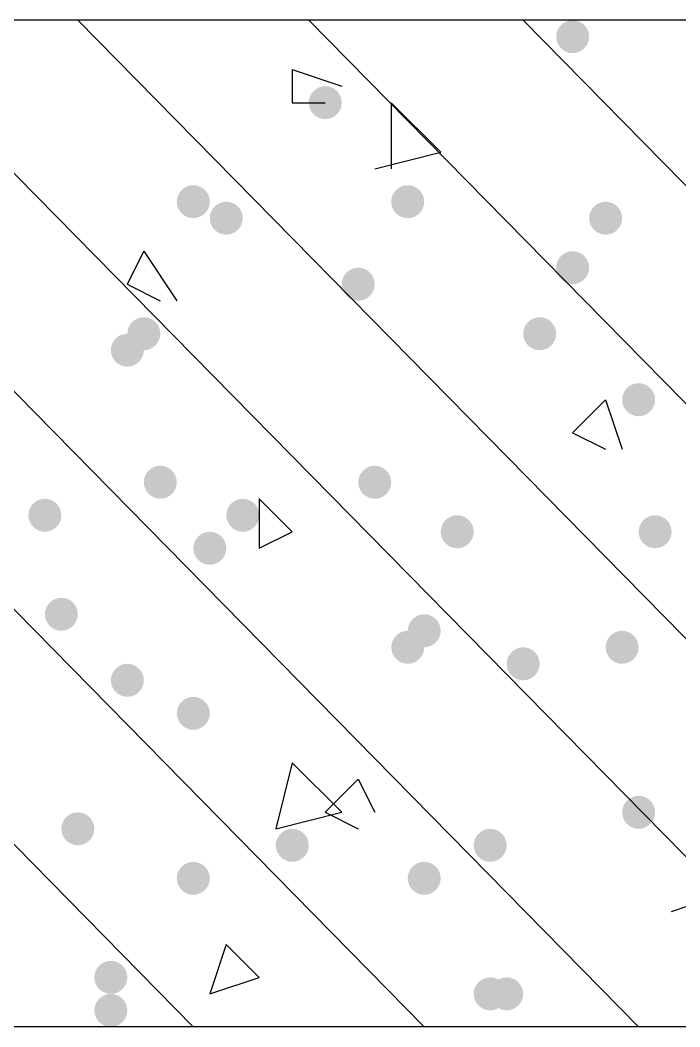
# Model space of a CAD drawing. Header units: inches. Extents: x 11 to 286, y 6 to 196.
# Drawn here: x 93.211 to 94.904, y 51.153 to 53.735 of the extents above; entities that cross this region are included whole.
import ezdxf

# ---------------------------------------------------------------- set-up
doc = ezdxf.new("R2010")
doc.units = ezdxf.units.IN
doc.header["$MEASUREMENT"] = 0
doc.layers.add('PDF_几何图形', color=7, linetype='Continuous')
doc.layers.add('PDF_实体填充', color=7, linetype='Continuous', true_color=0xffffff)

msp = doc.modelspace()

# ---------------------------------------------------------------- hatches: boundary and pattern name
at = {"layer": 'PDF_实体填充', "transparency": 33554559}
h = msp.add_hatch(color=7, dxfattribs=at)
edge = h.paths.add_edge_path(flags=0)
edge.add_spline(control_points=[(94.6714, 53.6928), (94.6714, 53.6695), (94.6524, 53.6504), (94.6291, 53.6504)], knot_values=[0, 0, 0, 0, 1, 1, 1, 1], degree=3, periodic=0)
edge.add_spline(control_points=[(94.6291, 53.6504), (94.6058, 53.6504), (94.5868, 53.6695), (94.5868, 53.6928)], knot_values=[0, 0, 0, 0, 1, 1, 1, 1], degree=3, periodic=0)
edge.add_line((94.5868, 53.6928), (94.5868, 53.6928))
edge.add_spline(control_points=[(94.5868, 53.6928), (94.5868, 53.7161), (94.6058, 53.7351), (94.6291, 53.7351)], knot_values=[0, 0, 0, 0, 1, 1, 1, 1], degree=3, periodic=0)
edge.add_spline(control_points=[(94.6291, 53.7351), (94.6524, 53.7351), (94.6714, 53.7161), (94.6714, 53.6928)], knot_values=[0, 0, 0, 0, 1, 1, 1, 1], degree=3, periodic=0)
edge.add_line((94.6714, 53.6928), (94.6714, 53.6928))
edge.add_line((94.6714, 53.6928), (94.6714, 53.6928))
h = msp.add_hatch(color=7, dxfattribs=at)
edge = h.paths.add_edge_path(flags=0)
edge.add_spline(control_points=[(94.0364, 53.5234), (94.0364, 53.5002), (94.0174, 53.4811), (93.9941, 53.4811)], knot_values=[0, 0, 0, 0, 1, 1, 1, 1], degree=3, periodic=0)
edge.add_spline(control_points=[(93.9941, 53.4811), (93.9708, 53.4811), (93.9518, 53.5002), (93.9518, 53.5234)], knot_values=[0, 0, 0, 0, 1, 1, 1, 1], degree=3, periodic=0)
edge.add_line((93.9518, 53.5234), (93.9518, 53.5234))
edge.add_spline(control_points=[(93.9518, 53.5234), (93.9518, 53.5467), (93.9708, 53.5658), (93.9941, 53.5658)], knot_values=[0, 0, 0, 0, 1, 1, 1, 1], degree=3, periodic=0)
edge.add_spline(control_points=[(93.9941, 53.5658), (94.0174, 53.5658), (94.0364, 53.5467), (94.0364, 53.5234)], knot_values=[0, 0, 0, 0, 1, 1, 1, 1], degree=3, periodic=0)
edge.add_line((94.0364, 53.5234), (94.0364, 53.5234))
edge.add_line((94.0364, 53.5234), (94.0364, 53.5234))
h = msp.add_hatch(color=7, dxfattribs=at)
edge = h.paths.add_edge_path(flags=0)
edge.add_spline(control_points=[(93.6978, 53.2694), (93.6978, 53.2462), (93.6787, 53.2271), (93.6554, 53.2271)], knot_values=[0, 0, 0, 0, 1, 1, 1, 1], degree=3, periodic=0)
edge.add_spline(control_points=[(93.6554, 53.2271), (93.6322, 53.2271), (93.6131, 53.2462), (93.6131, 53.2694)], knot_values=[0, 0, 0, 0, 1, 1, 1, 1], degree=3, periodic=0)
edge.add_line((93.6131, 53.2694), (93.6131, 53.2694))
edge.add_spline(control_points=[(93.6131, 53.2694), (93.6131, 53.2927), (93.6322, 53.3118), (93.6554, 53.3118)], knot_values=[0, 0, 0, 0, 1, 1, 1, 1], degree=3, periodic=0)
edge.add_spline(control_points=[(93.6554, 53.3118), (93.6787, 53.3118), (93.6978, 53.2927), (93.6978, 53.2694)], knot_values=[0, 0, 0, 0, 1, 1, 1, 1], degree=3, periodic=0)
edge.add_line((93.6978, 53.2694), (93.6978, 53.2694))
edge.add_line((93.6978, 53.2694), (93.6978, 53.2694))
h = msp.add_hatch(color=7, dxfattribs=at)
edge = h.paths.add_edge_path(flags=0)
edge.add_spline(control_points=[(94.2481, 53.2694), (94.2481, 53.2462), (94.2291, 53.2271), (94.2058, 53.2271)], knot_values=[0, 0, 0, 0, 1, 1, 1, 1], degree=3, periodic=0)
edge.add_spline(control_points=[(94.2058, 53.2271), (94.1825, 53.2271), (94.1634, 53.2462), (94.1634, 53.2694)], knot_values=[0, 0, 0, 0, 1, 1, 1, 1], degree=3, periodic=0)
edge.add_line((94.1634, 53.2694), (94.1634, 53.2694))
edge.add_spline(control_points=[(94.1634, 53.2694), (94.1634, 53.2927), (94.1825, 53.3118), (94.2058, 53.3118)], knot_values=[0, 0, 0, 0, 1, 1, 1, 1], degree=3, periodic=0)
edge.add_spline(control_points=[(94.2058, 53.3118), (94.2291, 53.3118), (94.2481, 53.2927), (94.2481, 53.2694)], knot_values=[0, 0, 0, 0, 1, 1, 1, 1], degree=3, periodic=0)
edge.add_line((94.2481, 53.2694), (94.2481, 53.2694))
edge.add_line((94.2481, 53.2694), (94.2481, 53.2694))
h = msp.add_hatch(color=7, dxfattribs=at)
edge = h.paths.add_edge_path(flags=0)
edge.add_spline(control_points=[(93.7824, 53.2271), (93.7824, 53.2038), (93.7634, 53.1848), (93.7401, 53.1848)], knot_values=[0, 0, 0, 0, 1, 1, 1, 1], degree=3, periodic=0)
edge.add_spline(control_points=[(93.7401, 53.1848), (93.7168, 53.1848), (93.6978, 53.2038), (93.6978, 53.2271)], knot_values=[0, 0, 0, 0, 1, 1, 1, 1], degree=3, periodic=0)
edge.add_line((93.6978, 53.2271), (93.6978, 53.2271))
edge.add_spline(control_points=[(93.6978, 53.2271), (93.6978, 53.2504), (93.7168, 53.2694), (93.7401, 53.2694)], knot_values=[0, 0, 0, 0, 1, 1, 1, 1], degree=3, periodic=0)
edge.add_spline(control_points=[(93.7401, 53.2694), (93.7634, 53.2694), (93.7824, 53.2504), (93.7824, 53.2271)], knot_values=[0, 0, 0, 0, 1, 1, 1, 1], degree=3, periodic=0)
edge.add_line((93.7824, 53.2271), (93.7824, 53.2271))
edge.add_line((93.7824, 53.2271), (93.7824, 53.2271))
h = msp.add_hatch(color=7, dxfattribs=at)
edge = h.paths.add_edge_path(flags=0)
edge.add_spline(control_points=[(94.7561, 53.2271), (94.7561, 53.2038), (94.7371, 53.1848), (94.7138, 53.1848)], knot_values=[0, 0, 0, 0, 1, 1, 1, 1], degree=3, periodic=0)
edge.add_spline(control_points=[(94.7138, 53.1848), (94.6905, 53.1848), (94.6714, 53.2038), (94.6714, 53.2271)], knot_values=[0, 0, 0, 0, 1, 1, 1, 1], degree=3, periodic=0)
edge.add_line((94.6714, 53.2271), (94.6714, 53.2271))
edge.add_spline(control_points=[(94.6714, 53.2271), (94.6714, 53.2504), (94.6905, 53.2694), (94.7138, 53.2694)], knot_values=[0, 0, 0, 0, 1, 1, 1, 1], degree=3, periodic=0)
edge.add_spline(control_points=[(94.7138, 53.2694), (94.7371, 53.2694), (94.7561, 53.2504), (94.7561, 53.2271)], knot_values=[0, 0, 0, 0, 1, 1, 1, 1], degree=3, periodic=0)
edge.add_line((94.7561, 53.2271), (94.7561, 53.2271))
edge.add_line((94.7561, 53.2271), (94.7561, 53.2271))
h = msp.add_hatch(color=7, dxfattribs=at)
edge = h.paths.add_edge_path(flags=0)
edge.add_spline(control_points=[(94.6714, 53.1001), (94.6714, 53.0768), (94.6524, 53.0578), (94.6291, 53.0578)], knot_values=[0, 0, 0, 0, 1, 1, 1, 1], degree=3, periodic=0)
edge.add_spline(control_points=[(94.6291, 53.0578), (94.6058, 53.0578), (94.5868, 53.0768), (94.5868, 53.1001)], knot_values=[0, 0, 0, 0, 1, 1, 1, 1], degree=3, periodic=0)
edge.add_line((94.5868, 53.1001), (94.5868, 53.1001))
edge.add_spline(control_points=[(94.5868, 53.1001), (94.5868, 53.1234), (94.6058, 53.1424), (94.6291, 53.1424)], knot_values=[0, 0, 0, 0, 1, 1, 1, 1], degree=3, periodic=0)
edge.add_spline(control_points=[(94.6291, 53.1424), (94.6524, 53.1424), (94.6714, 53.1234), (94.6714, 53.1001)], knot_values=[0, 0, 0, 0, 1, 1, 1, 1], degree=3, periodic=0)
edge.add_line((94.6714, 53.1001), (94.6714, 53.1001))
edge.add_line((94.6714, 53.1001), (94.6714, 53.1001))
h = msp.add_hatch(color=7, dxfattribs=at)
edge = h.paths.add_edge_path(flags=0)
edge.add_spline(control_points=[(94.1211, 53.0578), (94.1211, 53.0345), (94.1021, 53.0154), (94.0788, 53.0154)], knot_values=[0, 0, 0, 0, 1, 1, 1, 1], degree=3, periodic=0)
edge.add_spline(control_points=[(94.0788, 53.0154), (94.0555, 53.0154), (94.0364, 53.0345), (94.0364, 53.0578)], knot_values=[0, 0, 0, 0, 1, 1, 1, 1], degree=3, periodic=0)
edge.add_line((94.0364, 53.0578), (94.0364, 53.0578))
edge.add_spline(control_points=[(94.0364, 53.0578), (94.0364, 53.0811), (94.0555, 53.1001), (94.0788, 53.1001)], knot_values=[0, 0, 0, 0, 1, 1, 1, 1], degree=3, periodic=0)
edge.add_spline(control_points=[(94.0788, 53.1001), (94.1021, 53.1001), (94.1211, 53.0811), (94.1211, 53.0578)], knot_values=[0, 0, 0, 0, 1, 1, 1, 1], degree=3, periodic=0)
edge.add_line((94.1211, 53.0578), (94.1211, 53.0578))
edge.add_line((94.1211, 53.0578), (94.1211, 53.0578))
h = msp.add_hatch(color=7, dxfattribs=at)
edge = h.paths.add_edge_path(flags=0)
edge.add_spline(control_points=[(93.5708, 52.9308), (93.5708, 52.9075), (93.5517, 52.8884), (93.5284, 52.8884)], knot_values=[0, 0, 0, 0, 1, 1, 1, 1], degree=3, periodic=0)
edge.add_spline(control_points=[(93.5284, 52.8884), (93.5052, 52.8884), (93.4861, 52.9075), (93.4861, 52.9308)], knot_values=[0, 0, 0, 0, 1, 1, 1, 1], degree=3, periodic=0)
edge.add_line((93.4861, 52.9308), (93.4861, 52.9308))
edge.add_spline(control_points=[(93.4861, 52.9308), (93.4861, 52.9541), (93.5052, 52.9731), (93.5284, 52.9731)], knot_values=[0, 0, 0, 0, 1, 1, 1, 1], degree=3, periodic=0)
edge.add_spline(control_points=[(93.5284, 52.9731), (93.5517, 52.9731), (93.5708, 52.9541), (93.5708, 52.9308)], knot_values=[0, 0, 0, 0, 1, 1, 1, 1], degree=3, periodic=0)
edge.add_line((93.5708, 52.9308), (93.5708, 52.9308))
edge.add_line((93.5708, 52.9308), (93.5708, 52.9308))
h = msp.add_hatch(color=7, dxfattribs=at)
edge = h.paths.add_edge_path(flags=0)
edge.add_spline(control_points=[(94.5868, 52.9308), (94.5868, 52.9075), (94.5677, 52.8884), (94.5444, 52.8884)], knot_values=[0, 0, 0, 0, 1, 1, 1, 1], degree=3, periodic=0)
edge.add_spline(control_points=[(94.5444, 52.8884), (94.5212, 52.8884), (94.5021, 52.9075), (94.5021, 52.9308)], knot_values=[0, 0, 0, 0, 1, 1, 1, 1], degree=3, periodic=0)
edge.add_line((94.5021, 52.9308), (94.5021, 52.9308))
edge.add_spline(control_points=[(94.5021, 52.9308), (94.5021, 52.9541), (94.5212, 52.9731), (94.5444, 52.9731)], knot_values=[0, 0, 0, 0, 1, 1, 1, 1], degree=3, periodic=0)
edge.add_spline(control_points=[(94.5444, 52.9731), (94.5677, 52.9731), (94.5868, 52.9541), (94.5868, 52.9308)], knot_values=[0, 0, 0, 0, 1, 1, 1, 1], degree=3, periodic=0)
edge.add_line((94.5868, 52.9308), (94.5868, 52.9308))
edge.add_line((94.5868, 52.9308), (94.5868, 52.9308))
h = msp.add_hatch(color=7, dxfattribs=at)
edge = h.paths.add_edge_path(flags=0)
edge.add_spline(control_points=[(93.5284, 52.8884), (93.5284, 52.8652), (93.5094, 52.8461), (93.4861, 52.8461)], knot_values=[0, 0, 0, 0, 1, 1, 1, 1], degree=3, periodic=0)
edge.add_spline(control_points=[(93.4861, 52.8461), (93.4628, 52.8461), (93.4438, 52.8652), (93.4438, 52.8884)], knot_values=[0, 0, 0, 0, 1, 1, 1, 1], degree=3, periodic=0)
edge.add_line((93.4438, 52.8884), (93.4438, 52.8884))
edge.add_spline(control_points=[(93.4438, 52.8884), (93.4438, 52.9117), (93.4628, 52.9308), (93.4861, 52.9308)], knot_values=[0, 0, 0, 0, 1, 1, 1, 1], degree=3, periodic=0)
edge.add_spline(control_points=[(93.4861, 52.9308), (93.5094, 52.9308), (93.5284, 52.9117), (93.5284, 52.8884)], knot_values=[0, 0, 0, 0, 1, 1, 1, 1], degree=3, periodic=0)
edge.add_line((93.5284, 52.8884), (93.5284, 52.8884))
edge.add_line((93.5284, 52.8884), (93.5284, 52.8884))
h = msp.add_hatch(color=7, dxfattribs=at)
edge = h.paths.add_edge_path(flags=0)
edge.add_spline(control_points=[(94.8408, 52.7614), (94.8408, 52.7382), (94.8217, 52.7191), (94.7984, 52.7191)], knot_values=[0, 0, 0, 0, 1, 1, 1, 1], degree=3, periodic=0)
edge.add_spline(control_points=[(94.7984, 52.7191), (94.7752, 52.7191), (94.7561, 52.7382), (94.7561, 52.7614)], knot_values=[0, 0, 0, 0, 1, 1, 1, 1], degree=3, periodic=0)
edge.add_line((94.7561, 52.7614), (94.7561, 52.7614))
edge.add_spline(control_points=[(94.7561, 52.7614), (94.7561, 52.7847), (94.7752, 52.8038), (94.7984, 52.8038)], knot_values=[0, 0, 0, 0, 1, 1, 1, 1], degree=3, periodic=0)
edge.add_spline(control_points=[(94.7984, 52.8038), (94.8217, 52.8038), (94.8408, 52.7847), (94.8408, 52.7614)], knot_values=[0, 0, 0, 0, 1, 1, 1, 1], degree=3, periodic=0)
edge.add_line((94.8408, 52.7614), (94.8408, 52.7614))
edge.add_line((94.8408, 52.7614), (94.8408, 52.7614))
h = msp.add_hatch(color=7, dxfattribs=at)
edge = h.paths.add_edge_path(flags=0)
edge.add_spline(control_points=[(93.6131, 52.5498), (93.6131, 52.5265), (93.5941, 52.5074), (93.5708, 52.5074)], knot_values=[0, 0, 0, 0, 1, 1, 1, 1], degree=3, periodic=0)
edge.add_spline(control_points=[(93.5708, 52.5074), (93.5475, 52.5074), (93.5284, 52.5265), (93.5284, 52.5498)], knot_values=[0, 0, 0, 0, 1, 1, 1, 1], degree=3, periodic=0)
edge.add_line((93.5284, 52.5498), (93.5284, 52.5498))
edge.add_spline(control_points=[(93.5284, 52.5498), (93.5284, 52.5731), (93.5475, 52.5921), (93.5708, 52.5921)], knot_values=[0, 0, 0, 0, 1, 1, 1, 1], degree=3, periodic=0)
edge.add_spline(control_points=[(93.5708, 52.5921), (93.5941, 52.5921), (93.6131, 52.5731), (93.6131, 52.5498)], knot_values=[0, 0, 0, 0, 1, 1, 1, 1], degree=3, periodic=0)
edge.add_line((93.6131, 52.5498), (93.6131, 52.5498))
edge.add_line((93.6131, 52.5498), (93.6131, 52.5498))
h = msp.add_hatch(color=7, dxfattribs=at)
edge = h.paths.add_edge_path(flags=0)
edge.add_spline(control_points=[(94.1634, 52.5498), (94.1634, 52.5265), (94.1444, 52.5074), (94.1211, 52.5074)], knot_values=[0, 0, 0, 0, 1, 1, 1, 1], degree=3, periodic=0)
edge.add_spline(control_points=[(94.1211, 52.5074), (94.0978, 52.5074), (94.0788, 52.5265), (94.0788, 52.5498)], knot_values=[0, 0, 0, 0, 1, 1, 1, 1], degree=3, periodic=0)
edge.add_line((94.0788, 52.5498), (94.0788, 52.5498))
edge.add_spline(control_points=[(94.0788, 52.5498), (94.0788, 52.5731), (94.0978, 52.5921), (94.1211, 52.5921)], knot_values=[0, 0, 0, 0, 1, 1, 1, 1], degree=3, periodic=0)
edge.add_spline(control_points=[(94.1211, 52.5921), (94.1444, 52.5921), (94.1634, 52.5731), (94.1634, 52.5498)], knot_values=[0, 0, 0, 0, 1, 1, 1, 1], degree=3, periodic=0)
edge.add_line((94.1634, 52.5498), (94.1634, 52.5498))
edge.add_line((94.1634, 52.5498), (94.1634, 52.5498))
h = msp.add_hatch(color=7, dxfattribs=at)
edge = h.paths.add_edge_path(flags=0)
edge.add_spline(control_points=[(93.3168, 52.4651), (93.3168, 52.4418), (93.2977, 52.4228), (93.2744, 52.4228)], knot_values=[0, 0, 0, 0, 1, 1, 1, 1], degree=3, periodic=0)
edge.add_spline(control_points=[(93.2744, 52.4228), (93.2512, 52.4228), (93.2321, 52.4418), (93.2321, 52.4651)], knot_values=[0, 0, 0, 0, 1, 1, 1, 1], degree=3, periodic=0)
edge.add_line((93.2321, 52.4651), (93.2321, 52.4651))
edge.add_spline(control_points=[(93.2321, 52.4651), (93.2321, 52.4884), (93.2512, 52.5074), (93.2744, 52.5074)], knot_values=[0, 0, 0, 0, 1, 1, 1, 1], degree=3, periodic=0)
edge.add_spline(control_points=[(93.2744, 52.5074), (93.2977, 52.5074), (93.3168, 52.4884), (93.3168, 52.4651)], knot_values=[0, 0, 0, 0, 1, 1, 1, 1], degree=3, periodic=0)
edge.add_line((93.3168, 52.4651), (93.3168, 52.4651))
edge.add_line((93.3168, 52.4651), (93.3168, 52.4651))
h = msp.add_hatch(color=7, dxfattribs=at)
edge = h.paths.add_edge_path(flags=0)
edge.add_spline(control_points=[(93.8248, 52.4651), (93.8248, 52.4418), (93.8057, 52.4228), (93.7824, 52.4228)], knot_values=[0, 0, 0, 0, 1, 1, 1, 1], degree=3, periodic=0)
edge.add_spline(control_points=[(93.7824, 52.4228), (93.7592, 52.4228), (93.7401, 52.4418), (93.7401, 52.4651)], knot_values=[0, 0, 0, 0, 1, 1, 1, 1], degree=3, periodic=0)
edge.add_line((93.7401, 52.4651), (93.7401, 52.4651))
edge.add_spline(control_points=[(93.7401, 52.4651), (93.7401, 52.4884), (93.7592, 52.5074), (93.7824, 52.5074)], knot_values=[0, 0, 0, 0, 1, 1, 1, 1], degree=3, periodic=0)
edge.add_spline(control_points=[(93.7824, 52.5074), (93.8057, 52.5074), (93.8248, 52.4884), (93.8248, 52.4651)], knot_values=[0, 0, 0, 0, 1, 1, 1, 1], degree=3, periodic=0)
edge.add_line((93.8248, 52.4651), (93.8248, 52.4651))
edge.add_line((93.8248, 52.4651), (93.8248, 52.4651))
h = msp.add_hatch(color=7, dxfattribs=at)
edge = h.paths.add_edge_path(flags=0)
edge.add_spline(control_points=[(94.3751, 52.4228), (94.3751, 52.3995), (94.3561, 52.3804), (94.3328, 52.3804)], knot_values=[0, 0, 0, 0, 1, 1, 1, 1], degree=3, periodic=0)
edge.add_spline(control_points=[(94.3328, 52.3804), (94.3095, 52.3804), (94.2904, 52.3995), (94.2904, 52.4228)], knot_values=[0, 0, 0, 0, 1, 1, 1, 1], degree=3, periodic=0)
edge.add_line((94.2904, 52.4228), (94.2904, 52.4228))
edge.add_spline(control_points=[(94.2904, 52.4228), (94.2904, 52.4461), (94.3095, 52.4651), (94.3328, 52.4651)], knot_values=[0, 0, 0, 0, 1, 1, 1, 1], degree=3, periodic=0)
edge.add_spline(control_points=[(94.3328, 52.4651), (94.3561, 52.4651), (94.3751, 52.4461), (94.3751, 52.4228)], knot_values=[0, 0, 0, 0, 1, 1, 1, 1], degree=3, periodic=0)
edge.add_line((94.3751, 52.4228), (94.3751, 52.4228))
edge.add_line((94.3751, 52.4228), (94.3751, 52.4228))
h = msp.add_hatch(color=7, dxfattribs=at)
edge = h.paths.add_edge_path(flags=0)
edge.add_spline(control_points=[(94.8831, 52.4228), (94.8831, 52.3995), (94.8641, 52.3804), (94.8408, 52.3804)], knot_values=[0, 0, 0, 0, 1, 1, 1, 1], degree=3, periodic=0)
edge.add_spline(control_points=[(94.8408, 52.3804), (94.8175, 52.3804), (94.7984, 52.3995), (94.7984, 52.4228)], knot_values=[0, 0, 0, 0, 1, 1, 1, 1], degree=3, periodic=0)
edge.add_line((94.7984, 52.4228), (94.7984, 52.4228))
edge.add_spline(control_points=[(94.7984, 52.4228), (94.7984, 52.4461), (94.8175, 52.4651), (94.8408, 52.4651)], knot_values=[0, 0, 0, 0, 1, 1, 1, 1], degree=3, periodic=0)
edge.add_spline(control_points=[(94.8408, 52.4651), (94.8641, 52.4651), (94.8831, 52.4461), (94.8831, 52.4228)], knot_values=[0, 0, 0, 0, 1, 1, 1, 1], degree=3, periodic=0)
edge.add_line((94.8831, 52.4228), (94.8831, 52.4228))
edge.add_line((94.8831, 52.4228), (94.8831, 52.4228))
h = msp.add_hatch(color=7, dxfattribs=at)
edge = h.paths.add_edge_path(flags=0)
edge.add_spline(control_points=[(93.7401, 52.3804), (93.7401, 52.3572), (93.7211, 52.3381), (93.6978, 52.3381)], knot_values=[0, 0, 0, 0, 1, 1, 1, 1], degree=3, periodic=0)
edge.add_spline(control_points=[(93.6978, 52.3381), (93.6745, 52.3381), (93.6554, 52.3572), (93.6554, 52.3804)], knot_values=[0, 0, 0, 0, 1, 1, 1, 1], degree=3, periodic=0)
edge.add_line((93.6554, 52.3804), (93.6554, 52.3804))
edge.add_spline(control_points=[(93.6554, 52.3804), (93.6554, 52.4037), (93.6745, 52.4228), (93.6978, 52.4228)], knot_values=[0, 0, 0, 0, 1, 1, 1, 1], degree=3, periodic=0)
edge.add_spline(control_points=[(93.6978, 52.4228), (93.7211, 52.4228), (93.7401, 52.4037), (93.7401, 52.3804)], knot_values=[0, 0, 0, 0, 1, 1, 1, 1], degree=3, periodic=0)
edge.add_line((93.7401, 52.3804), (93.7401, 52.3804))
edge.add_line((93.7401, 52.3804), (93.7401, 52.3804))
h = msp.add_hatch(color=7, dxfattribs=at)
edge = h.paths.add_edge_path(flags=0)
edge.add_spline(control_points=[(93.3591, 52.2111), (93.3591, 52.1878), (93.3401, 52.1688), (93.3168, 52.1688)], knot_values=[0, 0, 0, 0, 1, 1, 1, 1], degree=3, periodic=0)
edge.add_spline(control_points=[(93.3168, 52.1688), (93.2935, 52.1688), (93.2744, 52.1878), (93.2744, 52.2111)], knot_values=[0, 0, 0, 0, 1, 1, 1, 1], degree=3, periodic=0)
edge.add_line((93.2744, 52.2111), (93.2744, 52.2111))
edge.add_spline(control_points=[(93.2744, 52.2111), (93.2744, 52.2344), (93.2935, 52.2534), (93.3168, 52.2534)], knot_values=[0, 0, 0, 0, 1, 1, 1, 1], degree=3, periodic=0)
edge.add_spline(control_points=[(93.3168, 52.2534), (93.3401, 52.2534), (93.3591, 52.2344), (93.3591, 52.2111)], knot_values=[0, 0, 0, 0, 1, 1, 1, 1], degree=3, periodic=0)
edge.add_line((93.3591, 52.2111), (93.3591, 52.2111))
edge.add_line((93.3591, 52.2111), (93.3591, 52.2111))
h = msp.add_hatch(color=7, dxfattribs=at)
edge = h.paths.add_edge_path(flags=0)
edge.add_spline(control_points=[(94.2904, 52.1688), (94.2904, 52.1455), (94.2714, 52.1264), (94.2481, 52.1264)], knot_values=[0, 0, 0, 0, 1, 1, 1, 1], degree=3, periodic=0)
edge.add_spline(control_points=[(94.2481, 52.1264), (94.2248, 52.1264), (94.2058, 52.1455), (94.2058, 52.1688)], knot_values=[0, 0, 0, 0, 1, 1, 1, 1], degree=3, periodic=0)
edge.add_line((94.2058, 52.1688), (94.2058, 52.1688))
edge.add_spline(control_points=[(94.2058, 52.1688), (94.2058, 52.1921), (94.2248, 52.2111), (94.2481, 52.2111)], knot_values=[0, 0, 0, 0, 1, 1, 1, 1], degree=3, periodic=0)
edge.add_spline(control_points=[(94.2481, 52.2111), (94.2714, 52.2111), (94.2904, 52.1921), (94.2904, 52.1688)], knot_values=[0, 0, 0, 0, 1, 1, 1, 1], degree=3, periodic=0)
edge.add_line((94.2904, 52.1688), (94.2904, 52.1688))
edge.add_line((94.2904, 52.1688), (94.2904, 52.1688))
h = msp.add_hatch(color=7, dxfattribs=at)
edge = h.paths.add_edge_path(flags=0)
edge.add_spline(control_points=[(94.2481, 52.1264), (94.2481, 52.1032), (94.2291, 52.0841), (94.2058, 52.0841)], knot_values=[0, 0, 0, 0, 1, 1, 1, 1], degree=3, periodic=0)
edge.add_spline(control_points=[(94.2058, 52.0841), (94.1825, 52.0841), (94.1634, 52.1032), (94.1634, 52.1264)], knot_values=[0, 0, 0, 0, 1, 1, 1, 1], degree=3, periodic=0)
edge.add_line((94.1634, 52.1264), (94.1634, 52.1264))
edge.add_spline(control_points=[(94.1634, 52.1264), (94.1634, 52.1497), (94.1825, 52.1688), (94.2058, 52.1688)], knot_values=[0, 0, 0, 0, 1, 1, 1, 1], degree=3, periodic=0)
edge.add_spline(control_points=[(94.2058, 52.1688), (94.2291, 52.1688), (94.2481, 52.1497), (94.2481, 52.1264)], knot_values=[0, 0, 0, 0, 1, 1, 1, 1], degree=3, periodic=0)
edge.add_line((94.2481, 52.1264), (94.2481, 52.1264))
edge.add_line((94.2481, 52.1264), (94.2481, 52.1264))
h = msp.add_hatch(color=7, dxfattribs=at)
edge = h.paths.add_edge_path(flags=0)
edge.add_spline(control_points=[(94.7984, 52.1264), (94.7984, 52.1032), (94.7794, 52.0841), (94.7561, 52.0841)], knot_values=[0, 0, 0, 0, 1, 1, 1, 1], degree=3, periodic=0)
edge.add_spline(control_points=[(94.7561, 52.0841), (94.7328, 52.0841), (94.7138, 52.1032), (94.7138, 52.1264)], knot_values=[0, 0, 0, 0, 1, 1, 1, 1], degree=3, periodic=0)
edge.add_line((94.7138, 52.1264), (94.7138, 52.1264))
edge.add_spline(control_points=[(94.7138, 52.1264), (94.7138, 52.1497), (94.7328, 52.1688), (94.7561, 52.1688)], knot_values=[0, 0, 0, 0, 1, 1, 1, 1], degree=3, periodic=0)
edge.add_spline(control_points=[(94.7561, 52.1688), (94.7794, 52.1688), (94.7984, 52.1497), (94.7984, 52.1264)], knot_values=[0, 0, 0, 0, 1, 1, 1, 1], degree=3, periodic=0)
edge.add_line((94.7984, 52.1264), (94.7984, 52.1264))
edge.add_line((94.7984, 52.1264), (94.7984, 52.1264))
h = msp.add_hatch(color=7, dxfattribs=at)
edge = h.paths.add_edge_path(flags=0)
edge.add_spline(control_points=[(94.5444, 52.0841), (94.5444, 52.0608), (94.5254, 52.0418), (94.5021, 52.0418)], knot_values=[0, 0, 0, 0, 1, 1, 1, 1], degree=3, periodic=0)
edge.add_spline(control_points=[(94.5021, 52.0418), (94.4788, 52.0418), (94.4598, 52.0608), (94.4598, 52.0841)], knot_values=[0, 0, 0, 0, 1, 1, 1, 1], degree=3, periodic=0)
edge.add_line((94.4598, 52.0841), (94.4598, 52.0841))
edge.add_spline(control_points=[(94.4598, 52.0841), (94.4598, 52.1074), (94.4788, 52.1264), (94.5021, 52.1264)], knot_values=[0, 0, 0, 0, 1, 1, 1, 1], degree=3, periodic=0)
edge.add_spline(control_points=[(94.5021, 52.1264), (94.5254, 52.1264), (94.5444, 52.1074), (94.5444, 52.0841)], knot_values=[0, 0, 0, 0, 1, 1, 1, 1], degree=3, periodic=0)
edge.add_line((94.5444, 52.0841), (94.5444, 52.0841))
edge.add_line((94.5444, 52.0841), (94.5444, 52.0841))
h = msp.add_hatch(color=7, dxfattribs=at)
edge = h.paths.add_edge_path(flags=0)
edge.add_spline(control_points=[(93.5284, 52.0418), (93.5284, 52.0185), (93.5094, 51.9994), (93.4861, 51.9994)], knot_values=[0, 0, 0, 0, 1, 1, 1, 1], degree=3, periodic=0)
edge.add_spline(control_points=[(93.4861, 51.9994), (93.4628, 51.9994), (93.4438, 52.0185), (93.4438, 52.0418)], knot_values=[0, 0, 0, 0, 1, 1, 1, 1], degree=3, periodic=0)
edge.add_line((93.4438, 52.0418), (93.4438, 52.0418))
edge.add_spline(control_points=[(93.4438, 52.0418), (93.4438, 52.0651), (93.4628, 52.0841), (93.4861, 52.0841)], knot_values=[0, 0, 0, 0, 1, 1, 1, 1], degree=3, periodic=0)
edge.add_spline(control_points=[(93.4861, 52.0841), (93.5094, 52.0841), (93.5284, 52.0651), (93.5284, 52.0418)], knot_values=[0, 0, 0, 0, 1, 1, 1, 1], degree=3, periodic=0)
edge.add_line((93.5284, 52.0418), (93.5284, 52.0418))
edge.add_line((93.5284, 52.0418), (93.5284, 52.0418))
h = msp.add_hatch(color=7, dxfattribs=at)
edge = h.paths.add_edge_path(flags=0)
edge.add_spline(control_points=[(93.6978, 51.9571), (93.6978, 51.9338), (93.6787, 51.9148), (93.6554, 51.9148)], knot_values=[0, 0, 0, 0, 1, 1, 1, 1], degree=3, periodic=0)
edge.add_spline(control_points=[(93.6554, 51.9148), (93.6322, 51.9148), (93.6131, 51.9338), (93.6131, 51.9571)], knot_values=[0, 0, 0, 0, 1, 1, 1, 1], degree=3, periodic=0)
edge.add_line((93.6131, 51.9571), (93.6131, 51.9571))
edge.add_spline(control_points=[(93.6131, 51.9571), (93.6131, 51.9804), (93.6322, 51.9994), (93.6554, 51.9994)], knot_values=[0, 0, 0, 0, 1, 1, 1, 1], degree=3, periodic=0)
edge.add_spline(control_points=[(93.6554, 51.9994), (93.6787, 51.9994), (93.6978, 51.9804), (93.6978, 51.9571)], knot_values=[0, 0, 0, 0, 1, 1, 1, 1], degree=3, periodic=0)
edge.add_line((93.6978, 51.9571), (93.6978, 51.9571))
edge.add_line((93.6978, 51.9571), (93.6978, 51.9571))
h = msp.add_hatch(color=7, dxfattribs=at)
edge = h.paths.add_edge_path(flags=0)
edge.add_spline(control_points=[(94.8408, 51.7031), (94.8408, 51.6798), (94.8217, 51.6608), (94.7984, 51.6608)], knot_values=[0, 0, 0, 0, 1, 1, 1, 1], degree=3, periodic=0)
edge.add_spline(control_points=[(94.7984, 51.6608), (94.7752, 51.6608), (94.7561, 51.6798), (94.7561, 51.7031)], knot_values=[0, 0, 0, 0, 1, 1, 1, 1], degree=3, periodic=0)
edge.add_line((94.7561, 51.7031), (94.7561, 51.7031))
edge.add_spline(control_points=[(94.7561, 51.7031), (94.7561, 51.7264), (94.7752, 51.7454), (94.7984, 51.7454)], knot_values=[0, 0, 0, 0, 1, 1, 1, 1], degree=3, periodic=0)
edge.add_spline(control_points=[(94.7984, 51.7454), (94.8217, 51.7454), (94.8408, 51.7264), (94.8408, 51.7031)], knot_values=[0, 0, 0, 0, 1, 1, 1, 1], degree=3, periodic=0)
edge.add_line((94.8408, 51.7031), (94.8408, 51.7031))
edge.add_line((94.8408, 51.7031), (94.8408, 51.7031))
h = msp.add_hatch(color=7, dxfattribs=at)
edge = h.paths.add_edge_path(flags=0)
edge.add_spline(control_points=[(93.4014, 51.6608), (93.4014, 51.6375), (93.3824, 51.6184), (93.3591, 51.6184)], knot_values=[0, 0, 0, 0, 1, 1, 1, 1], degree=3, periodic=0)
edge.add_spline(control_points=[(93.3591, 51.6184), (93.3358, 51.6184), (93.3168, 51.6375), (93.3168, 51.6608)], knot_values=[0, 0, 0, 0, 1, 1, 1, 1], degree=3, periodic=0)
edge.add_line((93.3168, 51.6608), (93.3168, 51.6608))
edge.add_spline(control_points=[(93.3168, 51.6608), (93.3168, 51.6841), (93.3358, 51.7031), (93.3591, 51.7031)], knot_values=[0, 0, 0, 0, 1, 1, 1, 1], degree=3, periodic=0)
edge.add_spline(control_points=[(93.3591, 51.7031), (93.3824, 51.7031), (93.4014, 51.6841), (93.4014, 51.6608)], knot_values=[0, 0, 0, 0, 1, 1, 1, 1], degree=3, periodic=0)
edge.add_line((93.4014, 51.6608), (93.4014, 51.6608))
edge.add_line((93.4014, 51.6608), (93.4014, 51.6608))
h = msp.add_hatch(color=7, dxfattribs=at)
edge = h.paths.add_edge_path(flags=0)
edge.add_spline(control_points=[(93.9518, 51.6184), (93.9518, 51.5952), (93.9327, 51.5761), (93.9094, 51.5761)], knot_values=[0, 0, 0, 0, 1, 1, 1, 1], degree=3, periodic=0)
edge.add_spline(control_points=[(93.9094, 51.5761), (93.8862, 51.5761), (93.8671, 51.5952), (93.8671, 51.6184)], knot_values=[0, 0, 0, 0, 1, 1, 1, 1], degree=3, periodic=0)
edge.add_line((93.8671, 51.6184), (93.8671, 51.6184))
edge.add_spline(control_points=[(93.8671, 51.6184), (93.8671, 51.6417), (93.8862, 51.6608), (93.9094, 51.6608)], knot_values=[0, 0, 0, 0, 1, 1, 1, 1], degree=3, periodic=0)
edge.add_spline(control_points=[(93.9094, 51.6608), (93.9327, 51.6608), (93.9518, 51.6417), (93.9518, 51.6184)], knot_values=[0, 0, 0, 0, 1, 1, 1, 1], degree=3, periodic=0)
edge.add_line((93.9518, 51.6184), (93.9518, 51.6184))
edge.add_line((93.9518, 51.6184), (93.9518, 51.6184))
h = msp.add_hatch(color=7, dxfattribs=at)
edge = h.paths.add_edge_path(flags=0)
edge.add_spline(control_points=[(94.4598, 51.6184), (94.4598, 51.5952), (94.4407, 51.5761), (94.4174, 51.5761)], knot_values=[0, 0, 0, 0, 1, 1, 1, 1], degree=3, periodic=0)
edge.add_spline(control_points=[(94.4174, 51.5761), (94.3942, 51.5761), (94.3751, 51.5952), (94.3751, 51.6184)], knot_values=[0, 0, 0, 0, 1, 1, 1, 1], degree=3, periodic=0)
edge.add_line((94.3751, 51.6184), (94.3751, 51.6184))
edge.add_spline(control_points=[(94.3751, 51.6184), (94.3751, 51.6417), (94.3942, 51.6608), (94.4174, 51.6608)], knot_values=[0, 0, 0, 0, 1, 1, 1, 1], degree=3, periodic=0)
edge.add_spline(control_points=[(94.4174, 51.6608), (94.4407, 51.6608), (94.4598, 51.6417), (94.4598, 51.6184)], knot_values=[0, 0, 0, 0, 1, 1, 1, 1], degree=3, periodic=0)
edge.add_line((94.4598, 51.6184), (94.4598, 51.6184))
edge.add_line((94.4598, 51.6184), (94.4598, 51.6184))
h = msp.add_hatch(color=7, dxfattribs=at)
edge = h.paths.add_edge_path(flags=0)
edge.add_spline(control_points=[(93.6978, 51.5338), (93.6978, 51.5105), (93.6787, 51.4914), (93.6554, 51.4914)], knot_values=[0, 0, 0, 0, 1, 1, 1, 1], degree=3, periodic=0)
edge.add_spline(control_points=[(93.6554, 51.4914), (93.6322, 51.4914), (93.6131, 51.5105), (93.6131, 51.5338)], knot_values=[0, 0, 0, 0, 1, 1, 1, 1], degree=3, periodic=0)
edge.add_line((93.6131, 51.5338), (93.6131, 51.5338))
edge.add_spline(control_points=[(93.6131, 51.5338), (93.6131, 51.5571), (93.6322, 51.5761), (93.6554, 51.5761)], knot_values=[0, 0, 0, 0, 1, 1, 1, 1], degree=3, periodic=0)
edge.add_spline(control_points=[(93.6554, 51.5761), (93.6787, 51.5761), (93.6978, 51.5571), (93.6978, 51.5338)], knot_values=[0, 0, 0, 0, 1, 1, 1, 1], degree=3, periodic=0)
edge.add_line((93.6978, 51.5338), (93.6978, 51.5338))
edge.add_line((93.6978, 51.5338), (93.6978, 51.5338))
h = msp.add_hatch(color=7, dxfattribs=at)
edge = h.paths.add_edge_path(flags=0)
edge.add_spline(control_points=[(94.2904, 51.5338), (94.2904, 51.5105), (94.2714, 51.4914), (94.2481, 51.4914)], knot_values=[0, 0, 0, 0, 1, 1, 1, 1], degree=3, periodic=0)
edge.add_spline(control_points=[(94.2481, 51.4914), (94.2248, 51.4914), (94.2058, 51.5105), (94.2058, 51.5338)], knot_values=[0, 0, 0, 0, 1, 1, 1, 1], degree=3, periodic=0)
edge.add_line((94.2058, 51.5338), (94.2058, 51.5338))
edge.add_spline(control_points=[(94.2058, 51.5338), (94.2058, 51.5571), (94.2248, 51.5761), (94.2481, 51.5761)], knot_values=[0, 0, 0, 0, 1, 1, 1, 1], degree=3, periodic=0)
edge.add_spline(control_points=[(94.2481, 51.5761), (94.2714, 51.5761), (94.2904, 51.5571), (94.2904, 51.5338)], knot_values=[0, 0, 0, 0, 1, 1, 1, 1], degree=3, periodic=0)
edge.add_line((94.2904, 51.5338), (94.2904, 51.5338))
edge.add_line((94.2904, 51.5338), (94.2904, 51.5338))
h = msp.add_hatch(color=7, dxfattribs=at)
edge = h.paths.add_edge_path(flags=0)
edge.add_spline(control_points=[(93.4861, 51.2798), (93.4861, 51.2565), (93.4671, 51.2374), (93.4438, 51.2374)], knot_values=[0, 0, 0, 0, 1, 1, 1, 1], degree=3, periodic=0)
edge.add_spline(control_points=[(93.4438, 51.2374), (93.4205, 51.2374), (93.4014, 51.2565), (93.4014, 51.2798)], knot_values=[0, 0, 0, 0, 1, 1, 1, 1], degree=3, periodic=0)
edge.add_line((93.4014, 51.2798), (93.4014, 51.2798))
edge.add_spline(control_points=[(93.4014, 51.2798), (93.4014, 51.3031), (93.4205, 51.3221), (93.4438, 51.3221)], knot_values=[0, 0, 0, 0, 1, 1, 1, 1], degree=3, periodic=0)
edge.add_spline(control_points=[(93.4438, 51.3221), (93.4671, 51.3221), (93.4861, 51.3031), (93.4861, 51.2798)], knot_values=[0, 0, 0, 0, 1, 1, 1, 1], degree=3, periodic=0)
edge.add_line((93.4861, 51.2798), (93.4861, 51.2798))
edge.add_line((93.4861, 51.2798), (93.4861, 51.2798))
h = msp.add_hatch(color=7, dxfattribs=at)
edge = h.paths.add_edge_path(flags=0)
edge.add_spline(control_points=[(94.4598, 51.2374), (94.4598, 51.2142), (94.4407, 51.1951), (94.4174, 51.1951)], knot_values=[0, 0, 0, 0, 1, 1, 1, 1], degree=3, periodic=0)
edge.add_spline(control_points=[(94.4174, 51.1951), (94.3942, 51.1951), (94.3751, 51.2142), (94.3751, 51.2374)], knot_values=[0, 0, 0, 0, 1, 1, 1, 1], degree=3, periodic=0)
edge.add_line((94.3751, 51.2374), (94.3751, 51.2374))
edge.add_spline(control_points=[(94.3751, 51.2374), (94.3751, 51.2607), (94.3942, 51.2798), (94.4174, 51.2798)], knot_values=[0, 0, 0, 0, 1, 1, 1, 1], degree=3, periodic=0)
edge.add_spline(control_points=[(94.4174, 51.2798), (94.4407, 51.2798), (94.4598, 51.2607), (94.4598, 51.2374)], knot_values=[0, 0, 0, 0, 1, 1, 1, 1], degree=3, periodic=0)
edge.add_line((94.4598, 51.2374), (94.4598, 51.2374))
edge.add_line((94.4598, 51.2374), (94.4598, 51.2374))
h = msp.add_hatch(color=7, dxfattribs=at)
edge = h.paths.add_edge_path(flags=0)
edge.add_spline(control_points=[(94.5021, 51.2374), (94.5021, 51.2142), (94.4831, 51.1951), (94.4598, 51.1951)], knot_values=[0, 0, 0, 0, 1, 1, 1, 1], degree=3, periodic=0)
edge.add_spline(control_points=[(94.4598, 51.1951), (94.4365, 51.1951), (94.4174, 51.2142), (94.4174, 51.2374)], knot_values=[0, 0, 0, 0, 1, 1, 1, 1], degree=3, periodic=0)
edge.add_line((94.4174, 51.2374), (94.4174, 51.2374))
edge.add_spline(control_points=[(94.4174, 51.2374), (94.4174, 51.2607), (94.4365, 51.2798), (94.4598, 51.2798)], knot_values=[0, 0, 0, 0, 1, 1, 1, 1], degree=3, periodic=0)
edge.add_spline(control_points=[(94.4598, 51.2798), (94.4831, 51.2798), (94.5021, 51.2607), (94.5021, 51.2374)], knot_values=[0, 0, 0, 0, 1, 1, 1, 1], degree=3, periodic=0)
edge.add_line((94.5021, 51.2374), (94.5021, 51.2374))
edge.add_line((94.5021, 51.2374), (94.5021, 51.2374))
h = msp.add_hatch(color=7, dxfattribs=at)
edge = h.paths.add_edge_path(flags=0)
edge.add_spline(control_points=[(93.4861, 51.1951), (93.4861, 51.1718), (93.4671, 51.1528), (93.4438, 51.1528)], knot_values=[0, 0, 0, 0, 1, 1, 1, 1], degree=3, periodic=0)
edge.add_spline(control_points=[(93.4438, 51.1528), (93.4205, 51.1528), (93.4014, 51.1718), (93.4014, 51.1951)], knot_values=[0, 0, 0, 0, 1, 1, 1, 1], degree=3, periodic=0)
edge.add_line((93.4014, 51.1951), (93.4014, 51.1951))
edge.add_spline(control_points=[(93.4014, 51.1951), (93.4014, 51.2184), (93.4205, 51.2374), (93.4438, 51.2374)], knot_values=[0, 0, 0, 0, 1, 1, 1, 1], degree=3, periodic=0)
edge.add_spline(control_points=[(93.4438, 51.2374), (93.4671, 51.2374), (93.4861, 51.2184), (93.4861, 51.1951)], knot_values=[0, 0, 0, 0, 1, 1, 1, 1], degree=3, periodic=0)
edge.add_line((93.4861, 51.1951), (93.4861, 51.1951))
edge.add_line((93.4861, 51.1951), (93.4861, 51.1951))

# ---------------------------------------------------------------- linework, layer by layer
at = {"layer": 'PDF_几何图形'}
for p, q in [((174.3851, 53.7351), (84.6384, 53.7351)), ((91.1154, 53.7351), (93.6554, 51.1528)), ((91.7081, 53.7351), (94.2481, 51.1528)), ((92.2584, 53.7351), (94.7984, 51.1528)), ((92.8088, 53.7351), (95.3488, 51.1528)), ((93.3591, 53.7351), (95.8991, 51.1528)), ((93.9518, 53.7351), (96.4918, 51.1528)), ((94.5021, 53.7351), (97.0421, 51.1528)), ((93.9094, 53.6081), (94.0364, 53.5658)), ((93.9094, 53.6081), (93.9094, 53.5234)), ((93.9094, 53.5234), (93.9941, 53.5234)), ((94.1634, 53.5234), (94.2904, 53.3964)), ((94.1634, 53.5234), (94.1634, 53.3541)), ((94.1211, 53.3541), (94.2904, 53.3964)), ((93.5284, 53.1424), (93.4861, 53.0578)), ((93.5284, 53.1424), (93.6131, 53.0154)), ((93.4861, 53.0578), (93.5708, 53.0154)), ((94.7138, 52.7614), (94.6291, 52.6768)), ((94.7138, 52.7614), (94.7561, 52.6344)), ((94.6291, 52.6768), (94.7138, 52.6344)), ((93.8248, 52.5074), (93.9094, 52.4228)), ((93.8248, 52.5074), (93.8248, 52.3804)), ((93.8248, 52.3804), (93.9094, 52.4228)), ((93.9094, 51.8301), (93.8671, 51.6608)), ((93.9094, 51.8301), (94.0364, 51.7031)), ((94.0788, 51.7878), (93.9941, 51.7031)), ((94.0788, 51.7878), (94.1211, 51.7031)), ((93.8671, 51.6608), (94.0364, 51.7031)), ((93.9941, 51.7031), (94.0788, 51.6608)), ((94.8831, 51.4491), (95.0101, 51.4914)), ((93.7401, 51.3644), (93.6978, 51.2374)), ((93.7401, 51.3644), (93.8248, 51.2798)), ((93.6978, 51.2374), (93.8248, 51.2798)), ((176.9251, 51.1528), (70.4568, 51.1528))]:
    msp.add_line(p, q, dxfattribs=at)

doc.saveas('drawing.dxf')
